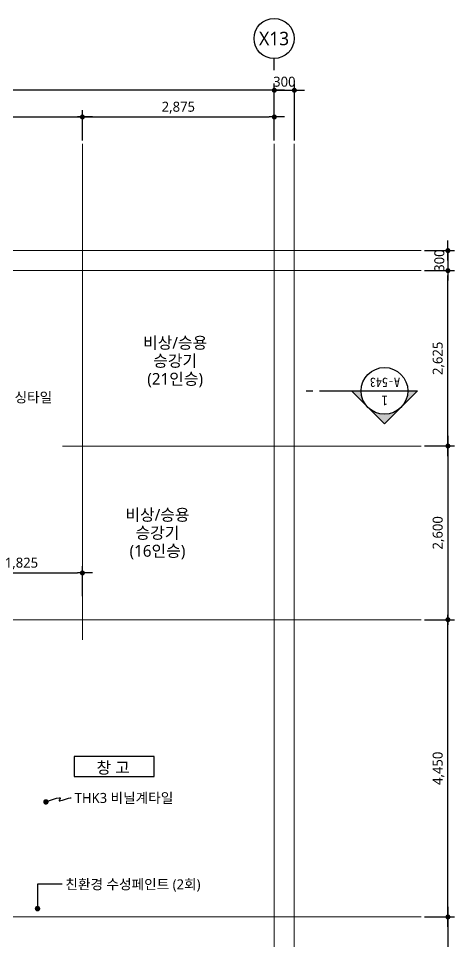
# Model space of a CAD drawing. Header units: millimetres. Extents: x 1424731 to 1631737, y 707248 to 849681.
# Drawn here: x 1578673 to 1585206, y 715176 to 728994 of the extents above; entities that cross this region are included whole.
import ezdxf
from ezdxf.enums import TextEntityAlignment as Align

# ---------------------------------------------------------------- set-up
doc = ezdxf.new("R2010")
doc.units = ezdxf.units.MM
doc.header["$MEASUREMENT"] = 0
doc.linetypes.add('CEN', pattern=[62, 60, -1, 0, -1])
doc.layers.get('0').update_dxf_attribs({"linetype": 'CONTINUOUS'})
for name, color, linetype, lineweight in [('A-AXIS-BUBL', 7, 'CONTINUOUS', 25), ('A-CNTL', 1, 'CEN', 15), ('A-DIMS', 7, 'CONTINUOUS', 25), ('A-MKXS-LEAD', 7, 'CONTINUOUS', 25), ('A-MKXS-MAK1', 3, 'CONTINUOUS', 25), ('A-MKXS-TEXT1', 3, 'CONTINUOUS', 25), ('A-MKXS-TEXT2', 7, 'CONTINUOUS', 25), ('A-MKXX-NAME', 3, 'CONTINUOUS', 25), ('A-MKXX-SYMB', 7, 'CONTINUOUS', 25), ('A-XXXX-TXT2', 3, 'CONTINUOUS', 25)]:
    doc.layers.add(name, color=color, linetype=linetype, lineweight=lineweight)
doc.styles.add('HY울릉도L', font='')
doc.styles.add('돋움체', font='')
doc.styles.add('맑은고딕', font='malgun.ttf')
doc.styles.get('HY울릉도L').set_extended_font_data('HYwulM')
doc.styles.get('돋움체').set_extended_font_data('DotumChe')
doc.dimstyles.new('CDIM', dxfattribs={"dimtxt": 3, "dimasz": 1.5, "dimexe": 2, "dimexo": 1, "dimgap": 1, "dimtad": 1, "dimdec": 0, "dimrnd": 0.5, "dimzin": 0, "dimdsep": 32, "dimlunit": 6, "dimtxsty": 'HY울릉도L', "dimblk1": '_CIDOT', "dimblk2": '_CIDOT', "dimsah": 1, "dimcen": 5.5, "dimclrd": 2, "dimclre": 2, "dimclrt": 7, "dimadec": 0, "dimazin": 0, "dimtfac": 1, "dimtdec": 0, "dimtix": 1, "dimtmove": 2, "dimatfit": 1, "dimldrblk": '_CIDOT', "dimfxl": 1, "dimtolj": 1, "dimtzin": 0, "dimlwd": -1, "dimarcsym": 0})

# ---------------------------------------------------------------- blocks, each defined once
blk = doc.blocks.new('비상승용승강기16인승')
at = {"layer": 'A-MKXX-NAME', "style": '맑은고딕'}
for s, p in [('비상/승용', (0, 270)), ('승강기', (0, 0)), ('(16인승)', (0, -270))]:
    blk.add_text(s, height=175, dxfattribs=at).set_placement(p, align=Align.MIDDLE_CENTER)
blk = doc.blocks.new('_CIDOT')
at = {"color": 0, "linetype": 'ByBlock'}
blk.add_line((2, 0), (-1, 0), dxfattribs=at)
at = {"color": 0, "linetype": 'ByBlock', "const_width": 0.5}
blk.add_lwpolyline([(-0.25, 0, 1), (0.25, 0, 1)], format="xyb", close=True, dxfattribs=at)
blk = doc.blocks.new('*D214')
at = {"layer": 'A-DIMS', "lineweight": -2, "transparency": 16777216}
for p, q in [((1584756, 722594), (1585206, 722594)), ((1584756, 719994), (1585206, 719994))]:
    blk.add_line(p, q, dxfattribs=at)
at = {"layer": 'A-DIMS', "transparency": 16777216}
blk.add_line((1585106, 722519), (1585106, 720069), dxfattribs=at)
at = {"layer": 'A-DIMS', "transparency": 16777216, "xscale": 75, "yscale": 75, "zscale": 75}
for p, rotation in [((1585106, 722594), 90), ((1585106, 719994), 270)]:
    blk.add_blockref('_CIDOT', p, dxfattribs=dict(at, rotation=rotation))
at = {"layer": 'A-DIMS', "color": 3, "transparency": 16777216, "insert": (1584966, 721294), "char_height": 150, "attachment_point": 5, "rotation": 90, "style": '맑은고딕'}
blk.add_mtext('\\A1;2,600', dxfattribs=at)
blk = doc.blocks.new('*D215')
at = {"layer": 'A-DIMS', "transparency": 16777216}
for p, q in [((1585106, 725594), (1585106, 725669)), ((1585106, 725519), (1585106, 725219)), ((1585106, 725144), (1585106, 725069))]:
    blk.add_line(p, q, dxfattribs=at)
at = {"layer": 'A-DIMS', "lineweight": -2, "transparency": 16777216}
for p, q in [((1584756, 725519), (1585206, 725519)), ((1584756, 725219), (1585206, 725219))]:
    blk.add_line(p, q, dxfattribs=at)
at = {"layer": 'A-DIMS', "transparency": 16777216, "xscale": 75, "yscale": 75, "zscale": 75}
for p, rotation in [((1585106, 725519), 270), ((1585106, 725219), 90)]:
    blk.add_blockref('_CIDOT', p, dxfattribs=dict(at, rotation=rotation))
at = {"layer": 'A-DIMS', "color": 3, "transparency": 16777216, "insert": (1584978, 725369), "char_height": 150, "attachment_point": 5, "rotation": 90, "style": '맑은고딕'}
blk.add_mtext('\\A1;300', dxfattribs=at)
blk = doc.blocks.new('*D219')
at = {"layer": 'A-DIMS', "transparency": 16777216}
for p, q in [((1582431, 727919), (1582356, 727919)), ((1582506, 727919), (1582806, 727919)), ((1582881, 727919), (1582956, 727919))]:
    blk.add_line(p, q, dxfattribs=at)
at = {"layer": 'A-DIMS', "lineweight": -2, "transparency": 16777216}
for p, q in [((1582506, 727169), (1582506, 728019)), ((1582806, 727169), (1582806, 728019))]:
    blk.add_line(p, q, dxfattribs=at)
at = {"layer": 'A-DIMS', "transparency": 16777216, "xscale": 75, "yscale": 75, "zscale": 75}
blk.add_blockref('_CIDOT', (1582506, 727919), dxfattribs=at)
at = {"layer": 'A-DIMS', "transparency": 16777216, "xscale": 75, "yscale": 75, "zscale": 75, "rotation": 180}
blk.add_blockref('_CIDOT', (1582806, 727919), dxfattribs=at)
at = {"layer": 'A-DIMS', "color": 3, "transparency": 16777216, "insert": (1582656, 728046), "char_height": 150, "attachment_point": 5, "style": '맑은고딕'}
blk.add_mtext('\\A1;300', dxfattribs=at)
blk = doc.blocks.new('*D220')
at = {"layer": 'A-DIMS', "lineweight": -2, "transparency": 16777216}
for p, q in [((1579631, 727169), (1579631, 727619)), ((1582506, 727169), (1582506, 727619))]:
    blk.add_line(p, q, dxfattribs=at)
at = {"layer": 'A-DIMS', "transparency": 16777216}
blk.add_line((1579706, 727519), (1582431, 727519), dxfattribs=at)
at = {"layer": 'A-DIMS', "transparency": 16777216, "xscale": 75, "yscale": 75, "zscale": 75, "rotation": 180}
blk.add_blockref('_CIDOT', (1579631, 727519), dxfattribs=at)
at = {"layer": 'A-DIMS', "transparency": 16777216, "xscale": 75, "yscale": 75, "zscale": 75}
blk.add_blockref('_CIDOT', (1582506, 727519), dxfattribs=at)
at = {"layer": 'A-DIMS', "color": 3, "transparency": 16777216, "insert": (1581068, 727659), "char_height": 150, "attachment_point": 5, "style": '맑은고딕'}
blk.add_mtext('\\A1;2,875', dxfattribs=at)
blk = doc.blocks.new('*D221')
at = {"layer": 'A-DIMS', "lineweight": -2, "transparency": 16777216}
for p, q in [((1575581, 727169), (1575581, 727619)), ((1579631, 727169), (1579631, 727619))]:
    blk.add_line(p, q, dxfattribs=at)
at = {"layer": 'A-DIMS', "transparency": 16777216}
blk.add_line((1575656, 727519), (1579556, 727519), dxfattribs=at)
at = {"layer": 'A-DIMS', "transparency": 16777216, "xscale": 75, "yscale": 75, "zscale": 75, "rotation": 180}
blk.add_blockref('_CIDOT', (1575581, 727519), dxfattribs=at)
at = {"layer": 'A-DIMS', "transparency": 16777216, "xscale": 75, "yscale": 75, "zscale": 75}
blk.add_blockref('_CIDOT', (1579631, 727519), dxfattribs=at)
at = {"layer": 'A-DIMS', "color": 3, "transparency": 16777216, "insert": (1577606, 727659), "char_height": 150, "attachment_point": 5, "style": '맑은고딕'}
blk.add_mtext('\\A1;4,050', dxfattribs=at)
blk = doc.blocks.new('*D226')
at = {"layer": 'A-DIMS', "lineweight": -2, "transparency": 16777216}
for p, q in [((1571506, 727169), (1571506, 728019)), ((1582506, 727169), (1582506, 728019))]:
    blk.add_line(p, q, dxfattribs=at)
at = {"layer": 'A-DIMS', "transparency": 16777216}
blk.add_line((1582431, 727919), (1571581, 727919), dxfattribs=at)
at = {"layer": 'A-DIMS', "transparency": 16777216, "xscale": 75, "yscale": 75, "zscale": 75, "rotation": 180}
blk.add_blockref('_CIDOT', (1571506, 727919), dxfattribs=at)
at = {"layer": 'A-DIMS', "transparency": 16777216, "xscale": 75, "yscale": 75, "zscale": 75}
blk.add_blockref('_CIDOT', (1582506, 727919), dxfattribs=at)
at = {"layer": 'A-DIMS', "color": 3, "transparency": 16777216, "insert": (1577006, 728059), "char_height": 150, "attachment_point": 5, "style": '맑은고딕'}
blk.add_mtext('\\A1;11,000', dxfattribs=at)
blk = doc.blocks.new('CORE 6- 단면')
at = {"layer": 'A-MKXS-MAK1'}
h = blk.add_hatch(color=256, dxfattribs=at)
h.paths.add_polyline_path([(-1630, 4290), (-1383, 4042, 0.414214), (-1878, 4042)])
h.paths.add_polyline_path([(-1383, 4042), (-1135, 3795), (-1280, 3795, 0.198912)])
h.paths.add_polyline_path([(-1878, 4042, 0.198912), (-1980, 3795), (-2125, 3795)])
for p, q in [((-2125, 3795), (-1630, 4290)), ((-1135, 3795), (-1630, 4290)), ((-657, 3795), (-2125, 3795)), ((-457, 3795), (-557, 3795))]:
    blk.add_line(p, q, dxfattribs=at)
blk.add_circle((-1630, 3795), 350, dxfattribs=at)
at = {"layer": 'A-MKXS-TEXT2', "style": '돋움체'}
for s, height, p in [('1', 150, (-1634, 3939)), ('A-543', 140, (-1637, 3667))]:
    blk.add_text(s, height=height, dxfattribs=at).set_placement(p, align=Align.MIDDLE)
blk = doc.blocks.new('*D401')
at = {"layer": 'A-DIMS', "lineweight": -2, "transparency": 16777216}
for p, q in [((1584756, 725219), (1585206, 725219)), ((1584756, 722594), (1585206, 722594))]:
    blk.add_line(p, q, dxfattribs=at)
at = {"layer": 'A-DIMS', "transparency": 16777216}
blk.add_line((1585106, 722669), (1585106, 725144), dxfattribs=at)
at = {"layer": 'A-DIMS', "transparency": 16777216, "xscale": 75, "yscale": 75, "zscale": 75}
for p, rotation in [((1585106, 725219), 90), ((1585106, 722594), 270)]:
    blk.add_blockref('_CIDOT', p, dxfattribs=dict(at, rotation=rotation))
at = {"layer": 'A-DIMS', "color": 3, "transparency": 16777216, "insert": (1584966, 723906), "char_height": 150, "attachment_point": 5, "rotation": 90, "style": '맑은고딕'}
blk.add_mtext('\\A1;2,625', dxfattribs=at)
blk = doc.blocks.new('*D1133')
at = {"layer": 'A-DIMS', "lineweight": -2, "transparency": 16777216}
for p, q in [((1584756, 715544), (1585206, 715544)), ((1584756, 712519), (1585206, 712519))]:
    blk.add_line(p, q, dxfattribs=at)
at = {"layer": 'A-DIMS', "transparency": 16777216}
blk.add_line((1585106, 715469), (1585106, 712594), dxfattribs=at)
at = {"layer": 'A-DIMS', "transparency": 16777216, "xscale": 75, "yscale": 75, "zscale": 75}
for p, rotation in [((1585106, 715544), 90), ((1585106, 712519), 270)]:
    blk.add_blockref('_CIDOT', p, dxfattribs=dict(at, rotation=rotation))
at = {"layer": 'A-DIMS', "color": 3, "transparency": 16777216, "insert": (1584966, 714031), "char_height": 150, "attachment_point": 5, "rotation": 90, "style": '맑은고딕'}
blk.add_mtext('\\A1;3,025', dxfattribs=at)
blk = doc.blocks.new('*D1134')
at = {"layer": 'A-DIMS', "lineweight": -2, "transparency": 16777216}
for p, q in [((1584756, 719994), (1585206, 719994)), ((1584756, 715544), (1585206, 715544))]:
    blk.add_line(p, q, dxfattribs=at)
at = {"layer": 'A-DIMS', "transparency": 16777216}
blk.add_line((1585106, 715619), (1585106, 719919), dxfattribs=at)
at = {"layer": 'A-DIMS', "transparency": 16777216, "xscale": 75, "yscale": 75, "zscale": 75}
for p, rotation in [((1585106, 719994), 90), ((1585106, 715544), 270)]:
    blk.add_blockref('_CIDOT', p, dxfattribs=dict(at, rotation=rotation))
at = {"layer": 'A-DIMS', "color": 3, "transparency": 16777216, "insert": (1584966, 717769), "char_height": 150, "attachment_point": 5, "rotation": 90, "style": '맑은고딕'}
blk.add_mtext('\\A1;4,450', dxfattribs=at)
blk = doc.blocks.new('*D1148')
at = {"layer": 'A-DIMS', "lineweight": -2, "transparency": 16777216}
for p, q in [((1577806, 720344), (1577806, 720794)), ((1579631, 720344), (1579631, 720794))]:
    blk.add_line(p, q, dxfattribs=at)
at = {"layer": 'A-DIMS', "transparency": 16777216}
blk.add_line((1577881, 720694), (1579556, 720694), dxfattribs=at)
at = {"layer": 'A-DIMS', "transparency": 16777216, "xscale": 75, "yscale": 75, "zscale": 75, "rotation": 180}
blk.add_blockref('_CIDOT', (1577806, 720694), dxfattribs=at)
at = {"layer": 'A-DIMS', "transparency": 16777216, "xscale": 75, "yscale": 75, "zscale": 75}
blk.add_blockref('_CIDOT', (1579631, 720694), dxfattribs=at)
at = {"layer": 'A-DIMS', "color": 3, "transparency": 16777216, "insert": (1578718, 720834), "char_height": 150, "attachment_point": 5, "style": '맑은고딕'}
blk.add_mtext('\\A1;1,825', dxfattribs=at)

msp = doc.modelspace()

# ---------------------------------------------------------------- linework, layer by layer
at = {"layer": 'A-AXIS-BUBL', "ltscale": 0.2}
msp.add_line((1582505.7, 728218.7), (1582505.7, 728393.7), dxfattribs=at)
msp.add_circle((1582502.8, 728693.7), 300, dxfattribs=at)
at = {"layer": 'A-CNTL'}
for p, q in [((1579630.7, 727118.7), (1579630.7, 719693.7)), ((1582505.7, 727118.7), (1582505.7, 711093.7)), ((1582805.7, 727118.7), (1582805.7, 711093.7)), ((1570355.7, 725518.7), (1584705.7, 725518.7)), ((1584705.7, 725218.7), (1570355.7, 725218.7)), ((1584705.7, 722593.7), (1579330.7, 722593.7)), ((1584705.7, 719993.7), (1575280.7, 719993.7)), ((1584705.7, 715543.7), (1570355.7, 715543.7))]:
    msp.add_line(p, q, dxfattribs=at)
at = {"layer": 'A-MKXS-LEAD', "const_width": 40}
for points in [[(1579063.9, 717268.6, 1), (1579105.4, 717264.4, 1)], [(1578937.9, 715670.7, 1), (1578979.4, 715666.6, 1)]]:
    msp.add_lwpolyline(points, format="xyb", close=True, dxfattribs=at)
at = {"layer": 'A-MKXS-LEAD'}
for points in [[(1579083.8, 717266.2), (1579181.6, 717303), (1579245.2, 717322.9), (1579281.5, 717329.4), (1579296.9, 717325.9), (1579298, 717316), (1579291.5, 717303.2), (1579284, 717291), (1579282.1, 717282.9), (1579290.7, 717281.6), (1579308.8, 717286), (1579333.7, 717294.2), (1579362.6, 717304.3), (1579392.8, 717314.4), (1579421.6, 717322.6), (1579446.3, 717326.9), (1579464.2, 717325.4)], [(1579325.7, 716032.6), (1578958.6, 716032.6), (1578958.6, 716032.6), (1578958.6, 715668.7)]]:
    msp.add_lwpolyline(points, dxfattribs=at)
at = {"layer": 'A-MKXX-SYMB'}
msp.add_lwpolyline([(1580705.7, 717944.7), (1579505.7, 717944.7), (1579505.7, 717644.7), (1580705.7, 717644.7)], close=True, dxfattribs=at)

# ---------------------------------------------------------------- block references
at = {"layer": 'A-DIMS', "rotation": 180}
msp.add_blockref('CORE 6- 단면', (1582525.7, 727213.6), dxfattribs=at)
at = {"layer": 'A-MKXX-NAME'}
msp.add_blockref('비상승용승강기16인승', (1580755.7, 721293.7), dxfattribs=at)

# ---------------------------------------------------------------- texts
at = {"layer": 'A-MKXS-TEXT1', "style": '맑은고딕'}
for s, p in [('THK10 폴리싱타일', (1577589.1, 723321.5)), ('THK3 비닐계타일', (1579515, 717325.8)), ('친환경 수성페인트 (2회)', (1579375.7, 716032.6))]:
    msp.add_text(s, height=150, dxfattribs=at).set_placement(p, align=Align.MIDDLE_LEFT)
at = {"layer": 'A-MKXX-NAME', "style": '맑은고딕'}
for s, p in [('비상/승용', (1581020.7, 724138.7)), ('승강기', (1581020.7, 723868.7)), ('(21인승)', (1581020.7, 723598.7)), ('창 고', (1580091.2, 717779))]:
    msp.add_text(s, height=175, dxfattribs=at).set_placement(p, align=Align.MIDDLE_CENTER)
at = {"layer": 'A-XXXX-TXT2', "ltscale": 0.2, "style": '맑은고딕'}
msp.add_text('X13', height=200, dxfattribs=at).set_placement((1582502.8, 728693.7), align=Align.MIDDLE)

# ---------------------------------------------------------------- dimensions: what is measured, and where the dimension line sits
at = {"layer": 'A-DIMS'}
for base, p1, p2, angle, picture, middle in [((1571505.7, 727918.7), (1582505.7, 727118.7), (1571505.7, 727118.7), 180, '*D226', (1577005.7, 728059.2)), ((1585105.7, 725218.7), (1584705.7, 725518.7), (1584705.7, 725218.7), 90, '*D215', (1584978.2, 725368.7)), ((1585105.7, 725218.7), (1584705.7, 722593.7), (1584705.7, 725218.7), 270, '*D401', (1584965.7, 723906.2)), ((1585105.7, 719993.7), (1584705.7, 722593.7), (1584705.7, 719993.7), 90, '*D214', (1584965.7, 721293.7)), ((1585105.7, 719993.7), (1584705.7, 715543.7), (1584705.7, 719993.7), 270, '*D1134', (1584965.7, 717768.7)), ((1585105.7, 712518.7), (1584705.7, 715543.7), (1584705.7, 712518.7), 90, '*D1133', (1584965.7, 714031.2))]:
    dim = msp.add_linear_dim(base=base, p1=p1, p2=p2, angle=angle, dimstyle='CDIM', override={"dimscale": 50, "dimtxsty": '맑은고딕', "dimclrd": 256, "dimclre": 256, "dimclrt": 3}, dxfattribs=at)
    dim.commit()
    dim.dimension.update_dxf_attribs({"geometry": picture, "text_midpoint": middle})
for base, p1, p2, picture, middle in [((1582805.7, 727918.7), (1582505.7, 727118.7), (1582805.7, 727118.7), '*D219', (1582655.7, 728046.2)), ((1579630.7, 727518.7), (1575580.7, 727118.7), (1579630.7, 727118.7), '*D221', (1577605.7, 727658.8)), ((1582505.7, 727518.7), (1579630.7, 727118.7), (1582505.7, 727118.7), '*D220', (1581068.2, 727658.8)), ((1579630.7, 720693.7), (1577805.7, 720293.7), (1579630.7, 720293.7), '*D1148', (1578718.2, 720834.2))]:
    dim = msp.add_linear_dim(base=base, p1=p1, p2=p2, dimstyle='CDIM', override={"dimscale": 50, "dimtxsty": '맑은고딕', "dimclrd": 256, "dimclre": 256, "dimclrt": 3}, dxfattribs=at)
    dim.commit()
    dim.dimension.update_dxf_attribs({"geometry": picture, "text_midpoint": middle})

doc.saveas('drawing.dxf')
